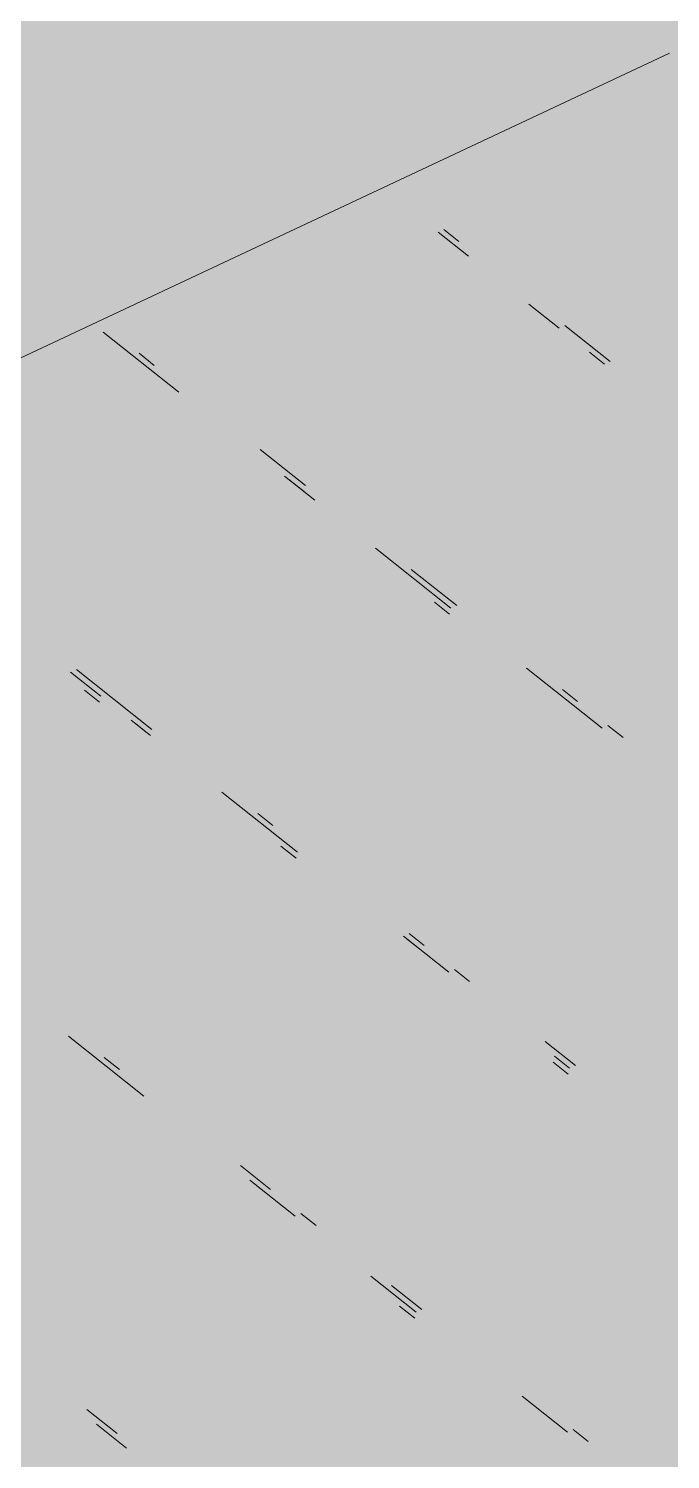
# Model space of a CAD drawing. Header units: millimetres. Extents: x 5 to 1315, y 5 to 292.
# Drawn here: x 1178.984 to 1180.393, y 95.867 to 99.007 of the extents above; entities that cross this region are included whole.
import ezdxf

# ---------------------------------------------------------------- set-up
doc = ezdxf.new("R2010")
doc.units = ezdxf.units.MM
doc.layers.add('EXISTING', color=7, linetype='Continuous')
doc.layers.add('IMAGES', color=7, linetype='Continuous')

# ---------------------------------------------------------------- blocks, each defined once
blk = doc.blocks.new('SHEET_03')
at = {"layer": 'EXISTING', "color": 250, "lineweight": 9}
for p, q in [((276.6537, 97.1993), (280.3909, 98.9538)), ((279.8828, 98.561), (279.9492, 98.5083)), ((279.9285, 98.5405), (279.8953, 98.5669)), ((280.0819, 98.403), (280.1483, 98.3503)), ((280.2604, 98.2772), (280.1608, 98.3562)), ((279.1475, 98.3416), (279.3135, 98.2099)), ((279.2596, 98.2684), (279.2264, 98.2948)), ((280.2147, 98.2976), (280.2479, 98.2713)), ((279.5915, 98.005), (279.4919, 98.0841)), ((279.5458, 98.0255), (279.6122, 97.9728)), ((279.5884, 97.9914), (279.5552, 98.0178)), ((279.745, 97.8675), (279.911, 97.7358)), ((279.9235, 97.7417), (279.8239, 97.8207)), ((279.9078, 97.7222), (279.8746, 97.7485)), ((279.0761, 97.5954), (279.1425, 97.5427)), ((279.2546, 97.4695), (279.0886, 97.6012)), ((280.077, 97.6041), (280.2429, 97.4724)), ((279.1393, 97.5291), (279.1062, 97.5554)), ((280.189, 97.5309), (280.1558, 97.5573)), ((279.2089, 97.49), (279.2421, 97.4637)), ((279.2514, 97.4559), (279.2182, 97.4823)), ((280.2886, 97.4519), (280.2554, 97.4783)), ((279.408, 97.332), (279.574, 97.2003)), ((279.5201, 97.2588), (279.4869, 97.2852)), ((279.5709, 97.1867), (279.5377, 97.213)), ((279.8064, 97.0159), (279.906, 96.9369)), ((279.8489, 96.9818), (279.8157, 97.0082)), ((279.8521, 96.9954), (279.8189, 97.0218)), ((279.9517, 96.9164), (279.9185, 96.9428)), ((279.0711, 96.7965), (279.2371, 96.6648)), ((280.184, 96.7321), (280.1176, 96.7847)), ((279.1832, 96.7233), (279.15, 96.7497)), ((280.1383, 96.7525), (280.1715, 96.7262)), ((280.1684, 96.7126), (280.1352, 96.7389)), ((279.5151, 96.4599), (279.4487, 96.5126)), ((279.4694, 96.4804), (279.569, 96.4014)), ((279.6147, 96.3809), (279.5815, 96.4073)), ((279.735, 96.2697), (279.8346, 96.1907)), ((279.8471, 96.1966), (279.7807, 96.2492)), ((279.8315, 96.1771), (279.7983, 96.2034)), ((280.067, 96.0063), (280.1665, 95.9273)), ((279.1782, 95.9244), (279.1118, 95.9771)), ((279.1325, 95.9449), (279.1989, 95.8922)), ((280.2122, 95.9068), (280.179, 95.9332))]:
    blk.add_line(p, q, dxfattribs=at)
at = {"layer": 'IMAGES', "color": 7}
for points in [[(275.4582, 99.0028), (280.18, 99.0028), (275.4582, 99.0992), (280.18, 99.0992)], [(280.18, 99.0028), (280.2764, 99.0028), (280.18, 99.0992), (280.2764, 99.0992)], [(280.2764, 99.0028), (280.3727, 99.0028), (280.2764, 99.0992), (280.3727, 99.0992)], [(280.3727, 99.0028), (280.6618, 99.0028), (280.3727, 99.0992), (280.6618, 99.0992)], [(275.1691, 98.9064), (279.8909, 98.9064), (275.1691, 99.0028), (279.8909, 99.0028)], [(279.8909, 98.9064), (280.0836, 98.9064), (279.8909, 99.0028), (280.0836, 99.0028)], [(280.0836, 98.9064), (280.18, 98.9064), (280.0836, 99.0028), (280.18, 99.0028)], [(280.18, 98.9064), (280.2764, 98.9064), (280.18, 99.0028), (280.2764, 99.0028)], [(280.2764, 98.9064), (280.3727, 98.9064), (280.2764, 99.0028), (280.3727, 99.0028)], [(280.3727, 98.81), (280.4691, 98.81), (280.3727, 99.0028), (280.4691, 99.0028)], [(275.0727, 98.81), (279.6982, 98.81), (275.0727, 98.9064), (279.6982, 98.9064)], [(279.6982, 98.81), (279.8909, 98.81), (279.6982, 98.9064), (279.8909, 98.9064)], [(279.8909, 98.81), (279.9873, 98.81), (279.8909, 98.9064), (279.9873, 98.9064)], [(279.9873, 98.81), (280.0836, 98.81), (279.9873, 98.9064), (280.0836, 98.9064)], [(280.0836, 98.81), (280.18, 98.81), (280.0836, 98.9064), (280.18, 98.9064)], [(280.18, 98.81), (280.2764, 98.81), (280.18, 98.9064), (280.2764, 98.9064)], [(280.2764, 98.81), (280.3727, 98.81), (280.2764, 98.9064), (280.3727, 98.9064)], [(274.88, 98.7136), (279.6018, 98.7136), (274.88, 98.81), (279.6018, 98.81)], [(279.6018, 98.7136), (279.6982, 98.7136), (279.6018, 98.81), (279.6982, 98.81)], [(279.6982, 98.6172), (279.7945, 98.6172), (279.6982, 98.81), (279.7945, 98.81)], [(279.7945, 98.7136), (279.8909, 98.7136), (279.7945, 98.81), (279.8909, 98.81)], [(279.8909, 98.7136), (279.9873, 98.7136), (279.8909, 98.81), (279.9873, 98.81)], [(279.9873, 98.7136), (280.0836, 98.7136), (279.9873, 98.81), (280.0836, 98.81)], [(280.0836, 98.7136), (280.18, 98.7136), (280.0836, 98.81), (280.18, 98.81)], [(280.18, 98.7136), (280.2764, 98.7136), (280.18, 98.81), (280.2764, 98.81)], [(280.2764, 98.7136), (280.3727, 98.7136), (280.2764, 98.81), (280.3727, 98.81)], [(280.3727, 98.7136), (280.4691, 98.7136), (280.3727, 98.81), (280.4691, 98.81)], [(274.4945, 98.6172), (279.3127, 98.6172), (274.4945, 98.7136), (279.3127, 98.7136)], [(279.3127, 98.6172), (279.4091, 98.6172), (279.3127, 98.7136), (279.4091, 98.7136)], [(279.4091, 98.6172), (279.5055, 98.6172), (279.4091, 98.7136), (279.5055, 98.7136)], [(279.5055, 98.6172), (279.6018, 98.6172), (279.5055, 98.7136), (279.6018, 98.7136)], [(279.6018, 98.6172), (279.6982, 98.6172), (279.6018, 98.7136), (279.6982, 98.7136)], [(279.7945, 98.6172), (279.8909, 98.6172), (279.7945, 98.7136), (279.8909, 98.7136)], [(279.8909, 98.4244), (279.9873, 98.4244), (279.8909, 98.7136), (279.9873, 98.7136)], [(279.9873, 98.5208), (280.0836, 98.5208), (279.9873, 98.7136), (280.0836, 98.7136)], [(280.0836, 98.6172), (280.18, 98.6172), (280.0836, 98.7136), (280.18, 98.7136)], [(280.18, 98.6172), (280.2764, 98.6172), (280.18, 98.7136), (280.2764, 98.7136)], [(280.2764, 98.6172), (280.4691, 98.6172), (280.2764, 98.7136), (280.4691, 98.7136)], [(274.4945, 98.5208), (279.12, 98.5208), (274.4945, 98.6172), (279.12, 98.6172)], [(279.12, 98.5208), (279.3127, 98.5208), (279.12, 98.6172), (279.3127, 98.6172)], [(279.3127, 98.5208), (279.4091, 98.5208), (279.3127, 98.6172), (279.4091, 98.6172)], [(279.4091, 98.5208), (279.5055, 98.5208), (279.4091, 98.6172), (279.5055, 98.6172)], [(279.5055, 98.5208), (279.6018, 98.5208), (279.5055, 98.6172), (279.6018, 98.6172)], [(279.6018, 98.5208), (279.6982, 98.5208), (279.6018, 98.6172), (279.6982, 98.6172)], [(279.6982, 98.5208), (279.7945, 98.5208), (279.6982, 98.6172), (279.7945, 98.6172)], [(279.7945, 98.5208), (279.8909, 98.5208), (279.7945, 98.6172), (279.8909, 98.6172)], [(280.0836, 98.5208), (280.18, 98.5208), (280.0836, 98.6172), (280.18, 98.6172)], [(280.18, 98.5208), (280.5655, 98.5208), (280.18, 98.6172), (280.5655, 98.6172)], [(278.9273, 98.4244), (279.0236, 98.4244), (278.9273, 98.5208), (279.0236, 98.5208)], [(279.0236, 98.4244), (279.12, 98.4244), (279.0236, 98.5208), (279.12, 98.5208)], [(279.12, 98.4244), (279.3127, 98.4244), (279.12, 98.5208), (279.3127, 98.5208)], [(279.3127, 98.4244), (279.4091, 98.4244), (279.3127, 98.5208), (279.4091, 98.5208)], [(279.4091, 98.4244), (279.5055, 98.4244), (279.4091, 98.5208), (279.5055, 98.5208)], [(279.5055, 98.4244), (279.6018, 98.4244), (279.5055, 98.5208), (279.6018, 98.5208)], [(279.6018, 98.4244), (279.6982, 98.4244), (279.6018, 98.5208), (279.6982, 98.5208)], [(279.6982, 98.4244), (279.7945, 98.4244), (279.6982, 98.5208), (279.7945, 98.5208)], [(279.7945, 98.4244), (279.8909, 98.4244), (279.7945, 98.5208), (279.8909, 98.5208)], [(279.9873, 98.4244), (280.0836, 98.4244), (279.9873, 98.5208), (280.0836, 98.5208)], [(280.0836, 98.4244), (280.18, 98.4244), (280.0836, 98.5208), (280.18, 98.5208)], [(280.18, 98.4244), (280.2764, 98.4244), (280.18, 98.5208), (280.2764, 98.5208)], [(280.2764, 98.4244), (280.7582, 98.4244), (280.2764, 98.5208), (280.7582, 98.5208)], [(278.9273, 98.328), (279.0236, 98.328), (278.9273, 98.4244), (279.0236, 98.4244)], [(279.0236, 98.328), (279.12, 98.328), (279.0236, 98.4244), (279.12, 98.4244)], [(279.12, 98.328), (279.2164, 98.328), (279.12, 98.4244), (279.2164, 98.4244)], [(279.2164, 98.328), (279.4091, 98.328), (279.2164, 98.4244), (279.4091, 98.4244)], [(279.4091, 98.328), (279.5055, 98.328), (279.4091, 98.4244), (279.5055, 98.4244)], [(279.5055, 98.328), (279.6018, 98.328), (279.5055, 98.4244), (279.6018, 98.4244)], [(279.6018, 98.328), (279.6982, 98.328), (279.6018, 98.4244), (279.6982, 98.4244)], [(279.6982, 98.328), (279.8909, 98.328), (279.6982, 98.4244), (279.8909, 98.4244)], [(279.8909, 98.328), (279.9873, 98.328), (279.8909, 98.4244), (279.9873, 98.4244)], [(279.9873, 98.328), (280.0836, 98.328), (279.9873, 98.4244), (280.0836, 98.4244)], [(280.0836, 98.328), (280.18, 98.328), (280.0836, 98.4244), (280.18, 98.4244)], [(280.18, 98.328), (280.2764, 98.328), (280.18, 98.4244), (280.2764, 98.4244)], [(280.2764, 98.328), (280.3727, 98.328), (280.2764, 98.4244), (280.3727, 98.4244)], [(280.3727, 98.328), (280.8545, 98.328), (280.3727, 98.4244), (280.8545, 98.4244)], [(278.9273, 98.2316), (279.0236, 98.2316), (278.9273, 98.328), (279.0236, 98.328)], [(279.0236, 98.2316), (279.12, 98.2316), (279.0236, 98.328), (279.12, 98.328)], [(279.12, 98.2316), (279.2164, 98.2316), (279.12, 98.328), (279.2164, 98.328)], [(279.2164, 98.2316), (279.3127, 98.2316), (279.2164, 98.328), (279.3127, 98.328)], [(279.3127, 98.2316), (279.4091, 98.2316), (279.3127, 98.328), (279.4091, 98.328)], [(279.4091, 98.2316), (279.5055, 98.2316), (279.4091, 98.328), (279.5055, 98.328)], [(279.5055, 98.2316), (279.9873, 98.2316), (279.5055, 98.328), (279.9873, 98.328)], [(279.9873, 98.2316), (280.0836, 98.2316), (279.9873, 98.328), (280.0836, 98.328)], [(280.0836, 98.2316), (280.18, 98.2316), (280.0836, 98.328), (280.18, 98.328)], [(280.18, 98.2316), (280.2764, 98.2316), (280.18, 98.328), (280.2764, 98.328)], [(280.2764, 98.2316), (280.3727, 98.2316), (280.2764, 98.328), (280.3727, 98.328)], [(280.3727, 98.2316), (280.4691, 98.2316), (280.3727, 98.328), (280.4691, 98.328)], [(278.9273, 98.1352), (279.0236, 98.1352), (278.9273, 98.2316), (279.0236, 98.2316)], [(279.0236, 98.1352), (279.12, 98.1352), (279.0236, 98.2316), (279.12, 98.2316)], [(279.12, 98.1352), (279.2164, 98.1352), (279.12, 98.2316), (279.2164, 98.2316)], [(279.2164, 98.1352), (279.4091, 98.1352), (279.2164, 98.2316), (279.4091, 98.2316)], [(279.4091, 98.1352), (279.5055, 98.1352), (279.4091, 98.2316), (279.5055, 98.2316)], [(279.5055, 98.1352), (280.0836, 98.1352), (279.5055, 98.2316), (280.0836, 98.2316)], [(280.0836, 98.1352), (280.18, 98.1352), (280.0836, 98.2316), (280.18, 98.2316)], [(280.18, 98.1352), (280.2764, 98.1352), (280.18, 98.2316), (280.2764, 98.2316)], [(280.2764, 98.1352), (280.3727, 98.1352), (280.2764, 98.2316), (280.3727, 98.2316)], [(280.3727, 98.1352), (280.4691, 98.1352), (280.3727, 98.2316), (280.4691, 98.2316)], [(278.9273, 98.0387), (279.0236, 98.0387), (278.9273, 98.1352), (279.0236, 98.1352)], [(279.0236, 98.0387), (279.2164, 98.0387), (279.0236, 98.1352), (279.2164, 98.1352)], [(279.2164, 98.0387), (279.3127, 98.0387), (279.2164, 98.1352), (279.3127, 98.1352)], [(279.3127, 98.0387), (279.4091, 98.0387), (279.3127, 98.1352), (279.4091, 98.1352)], [(279.4091, 98.0387), (279.6018, 98.0387), (279.4091, 98.1352), (279.6018, 98.1352)], [(279.6018, 98.0387), (279.6982, 98.0387), (279.6018, 98.1352), (279.6982, 98.1352)], [(279.6982, 98.0387), (280.2764, 98.0387), (279.6982, 98.1352), (280.2764, 98.1352)], [(280.2764, 98.0387), (280.3727, 98.0387), (280.2764, 98.1352), (280.3727, 98.1352)], [(280.3727, 98.0387), (280.5655, 98.0387), (280.3727, 98.1352), (280.5655, 98.1352)], [(278.8309, 97.9423), (279.3127, 97.9423), (278.8309, 98.0387), (279.3127, 98.0387)], [(279.3127, 97.9423), (279.4091, 97.9423), (279.3127, 98.0387), (279.4091, 98.0387)], [(279.4091, 97.9423), (279.5055, 97.9423), (279.4091, 98.0387), (279.5055, 98.0387)], [(279.5055, 97.9423), (279.6018, 97.9423), (279.5055, 98.0387), (279.6018, 98.0387)], [(279.6018, 97.9423), (279.6982, 97.9423), (279.6018, 98.0387), (279.6982, 98.0387)], [(279.6982, 97.9423), (279.7945, 97.9423), (279.6982, 98.0387), (279.7945, 98.0387)], [(279.7945, 97.9423), (279.8909, 97.9423), (279.7945, 98.0387), (279.8909, 98.0387)], [(279.8909, 97.9423), (280.3727, 97.9423), (279.8909, 98.0387), (280.3727, 98.0387)], [(280.3727, 97.9423), (280.4691, 97.9423), (280.3727, 98.0387), (280.4691, 98.0387)], [(278.9273, 97.8459), (279.0236, 97.8459), (278.9273, 97.9423), (279.0236, 97.9423)], [(279.0236, 97.8459), (279.4091, 97.8459), (279.0236, 97.9423), (279.4091, 97.9423)], [(279.4091, 97.8459), (279.5055, 97.8459), (279.4091, 97.9423), (279.5055, 97.9423)], [(279.5055, 97.8459), (279.6018, 97.8459), (279.5055, 97.9423), (279.6018, 97.9423)], [(279.6018, 97.8459), (279.6982, 97.8459), (279.6018, 97.9423), (279.6982, 97.9423)], [(279.6982, 97.8459), (279.7945, 97.8459), (279.6982, 97.9423), (279.7945, 97.9423)], [(279.7945, 97.8459), (279.8909, 97.8459), (279.7945, 97.9423), (279.8909, 97.9423)], [(279.8909, 97.8459), (279.9873, 97.8459), (279.8909, 97.9423), (279.9873, 97.9423)], [(279.9873, 97.8459), (280.4691, 97.8459), (279.9873, 97.9423), (280.4691, 97.9423)], [(278.9273, 97.7495), (279.0236, 97.7495), (278.9273, 97.8459), (279.0236, 97.8459)], [(279.0236, 97.7495), (279.12, 97.7495), (279.0236, 97.8459), (279.12, 97.8459)], [(279.12, 97.7495), (279.5055, 97.7495), (279.12, 97.8459), (279.5055, 97.8459)], [(279.5055, 97.7495), (279.6018, 97.7495), (279.5055, 97.8459), (279.6018, 97.8459)], [(279.6018, 97.7495), (279.6982, 97.7495), (279.6018, 97.8459), (279.6982, 97.8459)], [(279.6982, 97.7495), (279.7945, 97.7495), (279.6982, 97.8459), (279.7945, 97.8459)], [(279.7945, 97.7495), (279.8909, 97.7495), (279.7945, 97.8459), (279.8909, 97.8459)], [(279.8909, 97.7495), (279.9873, 97.7495), (279.8909, 97.8459), (279.9873, 97.8459)], [(279.9873, 97.7495), (280.0836, 97.7495), (279.9873, 97.8459), (280.0836, 97.8459)], [(280.0836, 97.7495), (280.6618, 97.7495), (280.0836, 97.8459), (280.6618, 97.8459)], [(278.9273, 97.5567), (279.12, 97.5567), (278.9273, 97.7495), (279.12, 97.7495)], [(279.12, 97.6531), (279.2164, 97.6531), (279.12, 97.7495), (279.2164, 97.7495)], [(279.2164, 97.6531), (279.6982, 97.6531), (279.2164, 97.7495), (279.6982, 97.7495)], [(279.6982, 97.6531), (279.7945, 97.6531), (279.6982, 97.7495), (279.7945, 97.7495)], [(279.7945, 97.6531), (279.8909, 97.6531), (279.7945, 97.7495), (279.8909, 97.7495)], [(279.8909, 97.6531), (279.9873, 97.6531), (279.8909, 97.7495), (279.9873, 97.7495)], [(279.9873, 97.6531), (280.0836, 97.6531), (279.9873, 97.7495), (280.0836, 97.7495)], [(280.0836, 97.6531), (280.18, 97.6531), (280.0836, 97.7495), (280.18, 97.7495)], [(280.18, 97.6531), (280.8545, 97.6531), (280.18, 97.7495), (280.8545, 97.7495)], [(279.12, 97.5567), (279.2164, 97.5567), (279.12, 97.6531), (279.2164, 97.6531)], [(279.2164, 97.5567), (279.3127, 97.5567), (279.2164, 97.6531), (279.3127, 97.6531)], [(279.3127, 97.5567), (279.7945, 97.5567), (279.3127, 97.6531), (279.7945, 97.6531)], [(279.7945, 97.5567), (279.8909, 97.5567), (279.7945, 97.6531), (279.8909, 97.6531)], [(279.8909, 97.5567), (279.9873, 97.5567), (279.8909, 97.6531), (279.9873, 97.6531)], [(279.9873, 97.5567), (280.0836, 97.5567), (279.9873, 97.6531), (280.0836, 97.6531)], [(280.0836, 97.5567), (280.18, 97.5567), (280.0836, 97.6531), (280.18, 97.6531)], [(280.18, 97.5567), (280.2764, 97.5567), (280.18, 97.6531), (280.2764, 97.6531)], [(280.2764, 97.5567), (280.3727, 97.5567), (280.2764, 97.6531), (280.3727, 97.6531)], [(280.3727, 97.5567), (280.8545, 97.5567), (280.3727, 97.6531), (280.8545, 97.6531)], [(278.9273, 97.4603), (279.12, 97.4603), (278.9273, 97.5567), (279.12, 97.5567)], [(279.12, 97.4603), (279.3127, 97.4603), (279.12, 97.5567), (279.3127, 97.5567)], [(279.3127, 97.4603), (279.4091, 97.4603), (279.3127, 97.5567), (279.4091, 97.5567)], [(279.4091, 97.4603), (279.5055, 97.4603), (279.4091, 97.5567), (279.5055, 97.5567)], [(279.5055, 97.4603), (279.9873, 97.4603), (279.5055, 97.5567), (279.9873, 97.5567)], [(279.9873, 97.4603), (280.0836, 97.4603), (279.9873, 97.5567), (280.0836, 97.5567)], [(280.0836, 97.4603), (280.2764, 97.4603), (280.0836, 97.5567), (280.2764, 97.5567)], [(280.2764, 97.4603), (280.3727, 97.4603), (280.2764, 97.5567), (280.3727, 97.5567)], [(280.3727, 97.4603), (280.4691, 97.4603), (280.3727, 97.5567), (280.4691, 97.5567)], [(278.5418, 97.3639), (279.0236, 97.3639), (278.5418, 97.4603), (279.0236, 97.4603)], [(279.0236, 97.3639), (279.12, 97.3639), (279.0236, 97.4603), (279.12, 97.4603)], [(279.12, 97.3639), (279.2164, 97.3639), (279.12, 97.4603), (279.2164, 97.4603)], [(279.2164, 97.3639), (279.4091, 97.3639), (279.2164, 97.4603), (279.4091, 97.4603)], [(279.4091, 97.3639), (279.5055, 97.3639), (279.4091, 97.4603), (279.5055, 97.4603)], [(279.5055, 97.3639), (279.6018, 97.3639), (279.5055, 97.4603), (279.6018, 97.4603)], [(279.6018, 97.3639), (280.0836, 97.3639), (279.6018, 97.4603), (280.0836, 97.4603)], [(280.0836, 97.3639), (280.18, 97.3639), (280.0836, 97.4603), (280.18, 97.4603)], [(280.18, 97.3639), (280.3727, 97.3639), (280.18, 97.4603), (280.3727, 97.4603)], [(280.3727, 97.3639), (280.4691, 97.3639), (280.3727, 97.4603), (280.4691, 97.4603)], [(278.5418, 97.2675), (279.2164, 97.2675), (278.5418, 97.3639), (279.2164, 97.3639)], [(279.2164, 97.2675), (279.3127, 97.2675), (279.2164, 97.3639), (279.3127, 97.3639)], [(279.3127, 97.2675), (279.4091, 97.2675), (279.3127, 97.3639), (279.4091, 97.3639)], [(279.4091, 97.2675), (279.5055, 97.2675), (279.4091, 97.3639), (279.5055, 97.3639)], [(279.5055, 97.2675), (279.6018, 97.2675), (279.5055, 97.3639), (279.6018, 97.3639)], [(279.6018, 97.2675), (279.6982, 97.2675), (279.6018, 97.3639), (279.6982, 97.3639)], [(279.6982, 97.2675), (280.18, 97.2675), (279.6982, 97.3639), (280.18, 97.3639)], [(280.18, 97.2675), (280.2764, 97.2675), (280.18, 97.3639), (280.2764, 97.3639)], [(280.2764, 97.2675), (280.3727, 97.2675), (280.2764, 97.3639), (280.3727, 97.3639)], [(280.3727, 97.2675), (280.5655, 97.2675), (280.3727, 97.3639), (280.5655, 97.3639)], [(278.8309, 97.1711), (279.3127, 97.1711), (278.8309, 97.2675), (279.3127, 97.2675)], [(279.3127, 97.1711), (279.4091, 97.1711), (279.3127, 97.2675), (279.4091, 97.2675)], [(279.4091, 97.1711), (279.5055, 97.1711), (279.4091, 97.2675), (279.5055, 97.2675)], [(279.5055, 97.1711), (279.6018, 97.1711), (279.5055, 97.2675), (279.6018, 97.2675)], [(279.6018, 97.1711), (279.6982, 97.1711), (279.6018, 97.2675), (279.6982, 97.2675)], [(279.6982, 97.1711), (279.7945, 97.1711), (279.6982, 97.2675), (279.7945, 97.2675)], [(279.7945, 97.1711), (280.3727, 97.1711), (279.7945, 97.2675), (280.3727, 97.2675)], [(280.3727, 97.1711), (280.4691, 97.1711), (280.3727, 97.2675), (280.4691, 97.2675)], [(278.9273, 97.0747), (279.4091, 97.0747), (278.9273, 97.1711), (279.4091, 97.1711)], [(279.4091, 97.0747), (279.5055, 97.0747), (279.4091, 97.1711), (279.5055, 97.1711)], [(279.5055, 97.0747), (279.6018, 97.0747), (279.5055, 97.1711), (279.6018, 97.1711)], [(279.6018, 97.0747), (279.6982, 97.0747), (279.6018, 97.1711), (279.6982, 97.1711)], [(279.6982, 97.0747), (279.7945, 97.0747), (279.6982, 97.1711), (279.7945, 97.1711)], [(279.7945, 97.0747), (279.8909, 97.0747), (279.7945, 97.1711), (279.8909, 97.1711)], [(279.8909, 97.0747), (280.4691, 97.0747), (279.8909, 97.1711), (280.4691, 97.1711)], [(278.9273, 96.9783), (279.0236, 96.9783), (278.9273, 97.0747), (279.0236, 97.0747)], [(279.0236, 96.9783), (279.5055, 96.9783), (279.0236, 97.0747), (279.5055, 97.0747)], [(279.5055, 96.9783), (279.6982, 96.9783), (279.5055, 97.0747), (279.6982, 97.0747)], [(279.6982, 96.9783), (279.8909, 96.9783), (279.6982, 97.0747), (279.8909, 97.0747)], [(279.8909, 96.9783), (279.9873, 96.9783), (279.8909, 97.0747), (279.9873, 97.0747)], [(279.9873, 96.9783), (280.0836, 96.9783), (279.9873, 97.0747), (280.0836, 97.0747)], [(280.0836, 96.9783), (280.5655, 96.9783), (280.0836, 97.0747), (280.5655, 97.0747)], [(278.8309, 96.8819), (279.0236, 96.8819), (278.8309, 96.9783), (279.0236, 96.9783)], [(279.0236, 96.8819), (279.12, 96.8819), (279.0236, 96.9783), (279.12, 96.9783)], [(279.12, 96.8819), (279.6982, 96.8819), (279.12, 96.9783), (279.6982, 96.9783)], [(279.6982, 96.8819), (279.7945, 96.8819), (279.6982, 96.9783), (279.7945, 96.9783)], [(279.7945, 96.8819), (279.9873, 96.8819), (279.7945, 96.9783), (279.9873, 96.9783)], [(279.9873, 96.8819), (280.0836, 96.8819), (279.9873, 96.9783), (280.0836, 96.9783)], [(280.0836, 96.8819), (280.18, 96.8819), (280.0836, 96.9783), (280.18, 96.9783)], [(280.18, 96.8819), (280.6618, 96.8819), (280.18, 96.9783), (280.6618, 96.9783)], [(278.9273, 96.7855), (279.0236, 96.7855), (278.9273, 96.8819), (279.0236, 96.8819)], [(279.0236, 96.7855), (279.12, 96.7855), (279.0236, 96.8819), (279.12, 96.8819)], [(279.12, 96.7855), (279.2164, 96.7855), (279.12, 96.8819), (279.2164, 96.8819)], [(279.2164, 96.7855), (279.3127, 96.7855), (279.2164, 96.8819), (279.3127, 96.8819)], [(279.3127, 96.7855), (279.8909, 96.7855), (279.3127, 96.8819), (279.8909, 96.8819)], [(279.8909, 96.7855), (279.9873, 96.7855), (279.8909, 96.8819), (279.9873, 96.8819)], [(279.9873, 96.7855), (280.0836, 96.7855), (279.9873, 96.8819), (280.0836, 96.8819)], [(280.0836, 96.7855), (280.18, 96.7855), (280.0836, 96.8819), (280.18, 96.8819)], [(280.18, 96.7855), (280.7582, 96.7855), (280.18, 96.8819), (280.7582, 96.8819)], [(278.9273, 96.6891), (279.0236, 96.6891), (278.9273, 96.7855), (279.0236, 96.7855)], [(279.0236, 96.6891), (279.12, 96.6891), (279.0236, 96.7855), (279.12, 96.7855)], [(279.12, 96.6891), (279.2164, 96.6891), (279.12, 96.7855), (279.2164, 96.7855)], [(279.2164, 96.6891), (279.3127, 96.6891), (279.2164, 96.7855), (279.3127, 96.7855)], [(279.3127, 96.6891), (279.4091, 96.6891), (279.3127, 96.7855), (279.4091, 96.7855)], [(279.4091, 96.6891), (279.8909, 96.6891), (279.4091, 96.7855), (279.8909, 96.7855)], [(279.8909, 96.6891), (279.9873, 96.6891), (279.8909, 96.7855), (279.9873, 96.7855)], [(279.9873, 96.6891), (280.0836, 96.6891), (279.9873, 96.7855), (280.0836, 96.7855)], [(280.0836, 96.6891), (280.2764, 96.6891), (280.0836, 96.7855), (280.2764, 96.7855)], [(280.2764, 96.6891), (280.3727, 96.6891), (280.2764, 96.7855), (280.3727, 96.7855)], [(280.3727, 96.6891), (280.4691, 96.6891), (280.3727, 96.7855), (280.4691, 96.7855)], [(278.4455, 96.5927), (279.0236, 96.5927), (278.4455, 96.6891), (279.0236, 96.6891)], [(279.0236, 96.5927), (279.12, 96.5927), (279.0236, 96.6891), (279.12, 96.6891)], [(279.12, 96.5927), (279.3127, 96.5927), (279.12, 96.6891), (279.3127, 96.6891)], [(279.3127, 96.5927), (279.4091, 96.5927), (279.3127, 96.6891), (279.4091, 96.6891)], [(279.4091, 96.5927), (279.5055, 96.5927), (279.4091, 96.6891), (279.5055, 96.6891)], [(279.5055, 96.5927), (279.9873, 96.5927), (279.5055, 96.6891), (279.9873, 96.6891)], [(279.9873, 96.5927), (280.0836, 96.5927), (279.9873, 96.6891), (280.0836, 96.6891)], [(280.0836, 96.5927), (280.18, 96.5927), (280.0836, 96.6891), (280.18, 96.6891)], [(280.18, 96.5927), (280.2764, 96.5927), (280.18, 96.6891), (280.2764, 96.6891)], [(280.2764, 96.5927), (280.3727, 96.5927), (280.2764, 96.6891), (280.3727, 96.6891)], [(280.3727, 96.5927), (280.4691, 96.5927), (280.3727, 96.6891), (280.4691, 96.6891)], [(278.6382, 96.4963), (279.12, 96.4963), (278.6382, 96.5927), (279.12, 96.5927)], [(279.12, 96.4963), (279.3127, 96.4963), (279.12, 96.5927), (279.3127, 96.5927)], [(279.3127, 96.4963), (279.5055, 96.4963), (279.3127, 96.5927), (279.5055, 96.5927)], [(279.5055, 96.4963), (279.6018, 96.4963), (279.5055, 96.5927), (279.6018, 96.5927)], [(279.6018, 96.4963), (279.6982, 96.4963), (279.6018, 96.5927), (279.6982, 96.5927)], [(279.6982, 96.4963), (280.18, 96.4963), (279.6982, 96.5927), (280.18, 96.5927)], [(280.18, 96.4963), (280.2764, 96.4963), (280.18, 96.5927), (280.2764, 96.5927)], [(280.2764, 96.4963), (280.3727, 96.4963), (280.2764, 96.5927), (280.3727, 96.5927)], [(280.3727, 96.4963), (280.4691, 96.4963), (280.3727, 96.5927), (280.4691, 96.5927)], [(278.7345, 96.3999), (279.4091, 96.3999), (278.7345, 96.4963), (279.4091, 96.4963)], [(279.4091, 96.3999), (279.6018, 96.3999), (279.4091, 96.4963), (279.6018, 96.4963)], [(279.6018, 96.3999), (279.6982, 96.3999), (279.6018, 96.4963), (279.6982, 96.4963)], [(279.6982, 96.3999), (279.7945, 96.3999), (279.6982, 96.4963), (279.7945, 96.4963)], [(279.7945, 96.3999), (280.2764, 96.3999), (279.7945, 96.4963), (280.2764, 96.4963)], [(280.2764, 96.3999), (280.3727, 96.3999), (280.2764, 96.4963), (280.3727, 96.4963)], [(280.3727, 96.3999), (280.4691, 96.3999), (280.3727, 96.4963), (280.4691, 96.4963)], [(278.8309, 96.3035), (279.4091, 96.3035), (278.8309, 96.3999), (279.4091, 96.3999)], [(279.4091, 96.3035), (279.5055, 96.3035), (279.4091, 96.3999), (279.5055, 96.3999)], [(279.5055, 96.3035), (279.6982, 96.3035), (279.5055, 96.3999), (279.6982, 96.3999)], [(279.6982, 96.3035), (279.7945, 96.3035), (279.6982, 96.3999), (279.7945, 96.3999)], [(279.7945, 96.3035), (279.8909, 96.3035), (279.7945, 96.3999), (279.8909, 96.3999)], [(279.8909, 96.3035), (280.3727, 96.3035), (279.8909, 96.3999), (280.3727, 96.3999)], [(280.3727, 96.3035), (280.4691, 96.3035), (280.3727, 96.3999), (280.4691, 96.3999)], [(278.9273, 96.2071), (279.0236, 96.2071), (278.9273, 96.3035), (279.0236, 96.3035)], [(279.0236, 96.2071), (279.5055, 96.2071), (279.0236, 96.3035), (279.5055, 96.3035)], [(279.5055, 96.2071), (279.6018, 96.2071), (279.5055, 96.3035), (279.6018, 96.3035)], [(279.6018, 96.2071), (279.6982, 96.2071), (279.6018, 96.3035), (279.6982, 96.3035)], [(279.6982, 96.2071), (279.8909, 96.2071), (279.6982, 96.3035), (279.8909, 96.3035)], [(279.8909, 96.2071), (279.9873, 96.2071), (279.8909, 96.3035), (279.9873, 96.3035)], [(279.9873, 96.2071), (280.5655, 96.2071), (279.9873, 96.3035), (280.5655, 96.3035)], [(278.9273, 96.1107), (279.0236, 96.1107), (278.9273, 96.2071), (279.0236, 96.2071)], [(279.0236, 96.1107), (279.12, 96.1107), (279.0236, 96.2071), (279.12, 96.2071)], [(279.12, 96.1107), (279.6018, 96.1107), (279.12, 96.2071), (279.6018, 96.2071)], [(279.6018, 96.1107), (279.6982, 96.1107), (279.6018, 96.2071), (279.6982, 96.2071)], [(279.6982, 96.1107), (279.7945, 96.1107), (279.6982, 96.2071), (279.7945, 96.2071)], [(279.7945, 96.1107), (279.9873, 96.1107), (279.7945, 96.2071), (279.9873, 96.2071)], [(279.9873, 96.1107), (280.0836, 96.1107), (279.9873, 96.2071), (280.0836, 96.2071)], [(280.0836, 96.1107), (280.6618, 96.1107), (280.0836, 96.2071), (280.6618, 96.2071)], [(278.9273, 96.0143), (279.0236, 96.0143), (278.9273, 96.1107), (279.0236, 96.1107)], [(279.0236, 96.0143), (279.12, 96.0143), (279.0236, 96.1107), (279.12, 96.1107)], [(279.12, 96.0143), (279.2164, 96.0143), (279.12, 96.1107), (279.2164, 96.1107)], [(279.2164, 96.0143), (279.7945, 96.0143), (279.2164, 96.1107), (279.7945, 96.1107)], [(279.7945, 96.0143), (279.8909, 96.0143), (279.7945, 96.1107), (279.8909, 96.1107)], [(279.8909, 96.0143), (279.9873, 96.0143), (279.8909, 96.1107), (279.9873, 96.1107)], [(279.9873, 96.0143), (280.0836, 96.0143), (279.9873, 96.1107), (280.0836, 96.1107)], [(280.0836, 96.0143), (280.18, 96.0143), (280.0836, 96.1107), (280.18, 96.1107)], [(280.18, 96.0143), (280.2764, 96.0143), (280.18, 96.1107), (280.2764, 96.1107)], [(280.2764, 96.0143), (280.7582, 96.0143), (280.2764, 96.1107), (280.7582, 96.1107)], [(278.9273, 95.9179), (279.0236, 95.9179), (278.9273, 96.0143), (279.0236, 96.0143)], [(279.0236, 95.9179), (279.2164, 95.9179), (279.0236, 96.0143), (279.2164, 96.0143)], [(279.2164, 95.9179), (279.8909, 95.9179), (279.2164, 96.0143), (279.8909, 96.0143)], [(279.8909, 95.9179), (279.9873, 95.9179), (279.8909, 96.0143), (279.9873, 96.0143)], [(279.9873, 95.9179), (280.0836, 95.9179), (279.9873, 96.0143), (280.0836, 96.0143)], [(280.0836, 95.9179), (280.18, 95.9179), (280.0836, 96.0143), (280.18, 96.0143)], [(280.18, 95.9179), (280.2764, 95.9179), (280.18, 96.0143), (280.2764, 96.0143)], [(280.2764, 95.9179), (280.3727, 95.9179), (280.2764, 96.0143), (280.3727, 96.0143)], [(280.3727, 95.9179), (280.9509, 95.9179), (280.3727, 96.0143), (280.9509, 96.0143)], [(278.5418, 95.8215), (279.12, 95.8215), (278.5418, 95.9179), (279.12, 95.9179)], [(279.12, 95.8215), (279.3127, 95.8215), (279.12, 95.9179), (279.3127, 95.9179)], [(279.3127, 95.8215), (279.4091, 95.8215), (279.3127, 95.9179), (279.4091, 95.9179)], [(279.4091, 95.8215), (279.5055, 95.8215), (279.4091, 95.9179), (279.5055, 95.9179)], [(279.5055, 95.8215), (279.9873, 95.8215), (279.5055, 95.9179), (279.9873, 95.9179)], [(279.9873, 95.8215), (280.0836, 95.8215), (279.9873, 95.9179), (280.0836, 95.9179)], [(280.0836, 95.8215), (280.18, 95.8215), (280.0836, 95.9179), (280.18, 95.9179)], [(280.18, 95.8215), (280.2764, 95.8215), (280.18, 95.9179), (280.2764, 95.9179)], [(280.2764, 95.8215), (280.3727, 95.8215), (280.2764, 95.9179), (280.3727, 95.9179)], [(280.3727, 95.8215), (280.4691, 95.8215), (280.3727, 95.9179), (280.4691, 95.9179)]]:
    blk.add_solid(points, dxfattribs=at)

msp = doc.modelspace()

# ---------------------------------------------------------------- block references
msp.add_blockref('SHEET_03', (900, 0))

doc.saveas('drawing.dxf')
